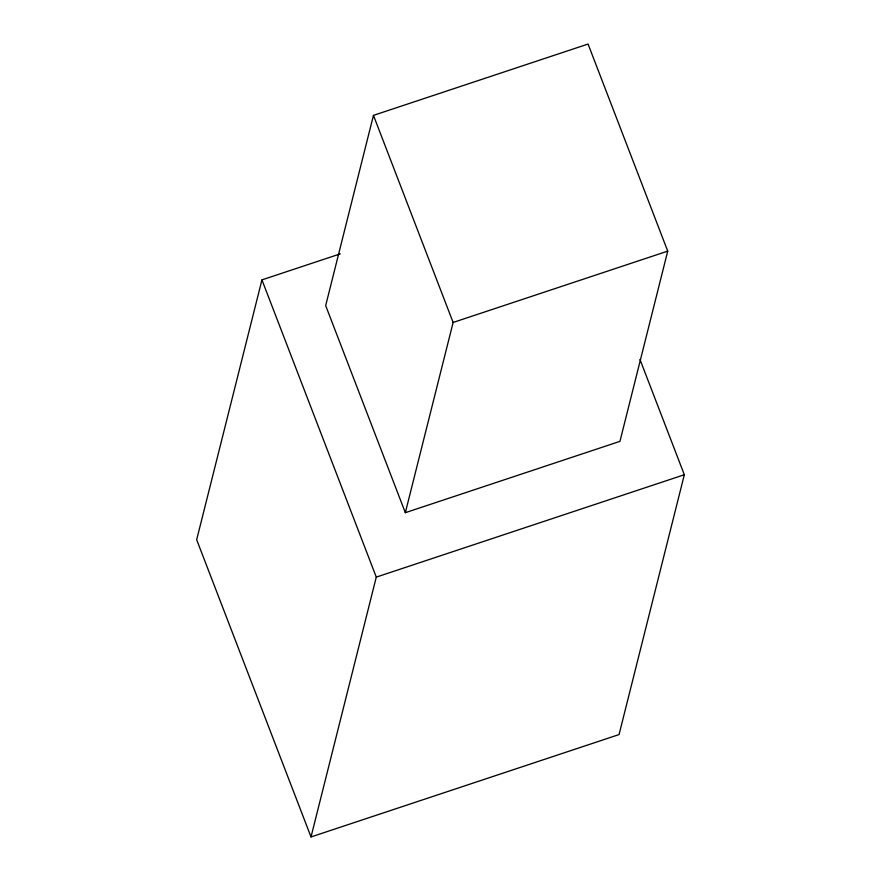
<?xml version="1.0" encoding="UTF-8"?>
<svg xmlns="http://www.w3.org/2000/svg" width="881" height="881" viewBox="0 0 881 881"><rect width="100%" height="100%" fill="white"/><g stroke="black" fill="none" stroke-linecap="round" stroke-linejoin="round"><path stroke-width="1.32" d="M340.264 253.86L261.943 279.883L196.672 539.723L311.015 836.95L619.057 734.578L684.328 474.738L639.969 359.426M373.456 115.378L325.673 305.608L405.337 512.687L619.949 441.359L667.732 251.129L588.067 44.05L373.456 115.378L453.12 322.457L405.337 512.687M311.015 836.95L376.286 577.11L261.943 279.883M453.12 322.457L667.732 251.129M376.286 577.11L684.328 474.738"/></g></svg>
